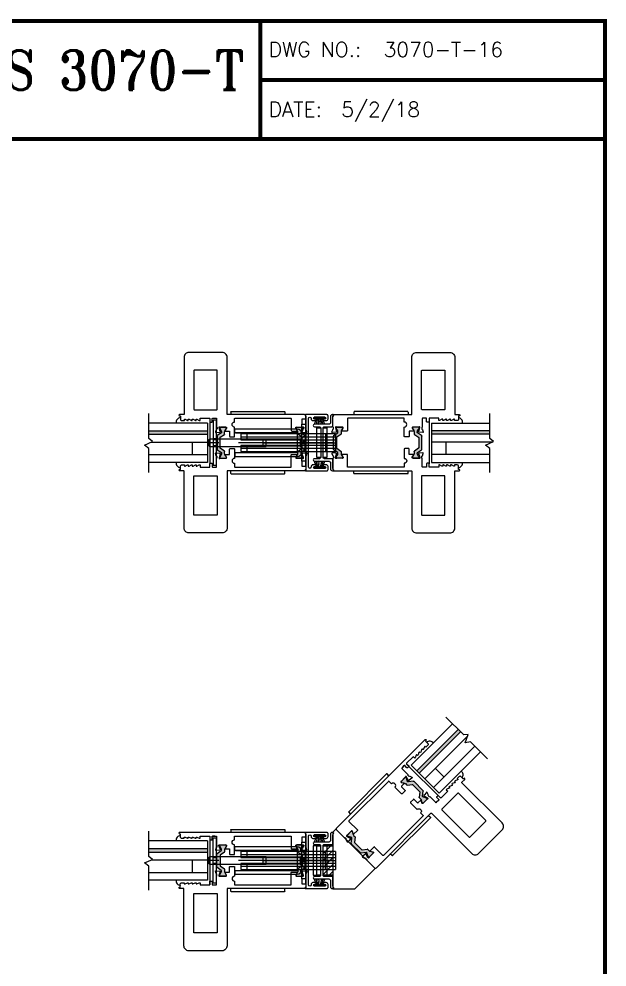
# Model space of a CAD drawing. Extents: x -10.3 to 43.3, y -15.2 to 27.6.
# Drawn here: x 4.63 to 19.56, y 2.08 to 26.14 of the extents above; entities that cross this region are included whole.
import ezdxf
from ezdxf.enums import TextEntityAlignment as Align

# ---------------------------------------------------------------- set-up
doc = ezdxf.new("R2010")
doc.units = 0
doc.header["$LTSCALE"] = 0.25
doc.header["$MEASUREMENT"] = 0
doc.layers.get('0').update_dxf_attribs({"linetype": 'CONTINUOUS'})
for name, color, linetype in [('DIM', 7, 'CONTINUOUS'), ('GLASS-VINYL', 7, 'CONTINUOUS'), ('Hardware', 7, 'CONTINUOUS'), ('I-STRUT', 7, 'CONTINUOUS'), ('SEAL', 7, 'CONTINUOUS'), ('TITLE-BLOCK', 7, 'CONTINUOUS'), ('VENT', 5, 'CONTINUOUS')]:
    doc.layers.add(name, color=color, linetype=linetype)
doc.styles.add('ROMANT', font='romant')
doc.styles.add('SIMPLEX-050', font='simplex.shx', dxfattribs={"height": 0.05})
doc.styles.add('SIMPLEX-094', font='simplex.shx', dxfattribs={"height": 0.094})
doc.styles.get("Standard").update_dxf_attribs({"font": 'simplex.shx'})

# ---------------------------------------------------------------- blocks, each defined once
blk = doc.blocks.new('*U48')
for centre, radius, start, end in [((-0.303, 1.135), 1.112, 287.4409, 295.9325), ((-0.19, 1.188), 1.16, 280.9256, 288.7507), ((-0.031, 1.124), 1.102, 273.1709, 281.1969), ((-0.031, -1.124), 1.102, 78.8031, 86.8291), ((-0.19, -1.188), 1.16, 71.2493, 79.0744), ((-0.303, -1.135), 1.112, 64.0675, 72.5591)]:
    blk.add_arc(centre, radius, start, end)
at = {"layer": 'SEAL'}
blk.add_lwpolyline([(0, -0.135), (0, 0.135), (0.03, 0.135), (0.03, -0.135)], close=True, dxfattribs=at)
at = {"layer": 'SEAL', "const_width": 0.015}
blk.add_lwpolyline([(0.03, 0, 0.219791), (0.196, 0.034)], format="xyb", dxfattribs=at)
at = {"flags": 9}
for tag, p in [('MANUFACTURER_PART_#', (0, -0.199)), ('FLEETWOOD_PART_#', (-0.001, -0.249))]:
    blk.add_attdef(tag, p, '', height=0.0312, dxfattribs=at)
blk = doc.blocks.new('24889_20mmX6mm_Std_I-Strut')
at = {"layer": 'I-STRUT'}
h = blk.add_hatch(color=256, dxfattribs=at)
h.dxf.hatch_style = 1
h.paths.add_polyline_path([(0.252, 0.109, -0.103471), (0.256, 0.112, -0.13774), (0.262, 0.114), (0.276, 0.114, -0.131652), (0.299, 0.108), (0.362, 0.072, 0.131652), (0.366, 0.071), (0.378, 0.071, 0.414214), (0.394, 0.087), (0.394, 0.22, 0.414214), (0.378, 0.236), (0.366, 0.236, 0.131652), (0.362, 0.235), (0.299, 0.199, -0.131652), (0.276, 0.193), (0.221, 0.193, 0.244698), (0.211, 0.188), (0.137, 0.082, -0.244698), (0.131, 0.079), (-0.131, 0.079, -0.244698), (-0.137, 0.082), (-0.211, 0.188, 0.244698), (-0.221, 0.193), (-0.276, 0.193, -0.131652), (-0.299, 0.199), (-0.323, 0.213), (-0.362, 0.235, 0.131652), (-0.366, 0.236), (-0.378, 0.236, 0.414214), (-0.394, 0.22), (-0.394, 0.087, 0.414214), (-0.378, 0.071), (-0.366, 0.071, 0.131652), (-0.362, 0.072), (-0.323, 0.094), (-0.299, 0.108, -0.131652), (-0.276, 0.114), (-0.262, 0.114, -0.244698), (-0.252, 0.109), (-0.179, 0.005, 0.244698), (-0.17, 0), (0.17, 0, 0.244698), (0.179, 0.005)])
for p, q in [((-0.394, 0.087), (-0.394, 0.22)), ((-0.378, 0.236), (-0.366, 0.236)), ((-0.366, 0.071), (-0.378, 0.071)), ((-0.362, 0.235), (-0.323, 0.213)), ((-0.323, 0.094), (-0.362, 0.072)), ((-0.323, 0.213), (-0.299, 0.199)), ((-0.299, 0.108), (-0.323, 0.094)), ((-0.276, 0.193), (-0.221, 0.193)), ((-0.262, 0.114), (-0.276, 0.114)), ((-0.179, 0.005), (-0.252, 0.109)), ((-0.211, 0.188), (-0.137, 0.082)), ((0.17, 0), (-0.17, 0)), ((-0.131, 0.079), (0.131, 0.079)), ((0.137, 0.082), (0.211, 0.188)), ((0.252, 0.109), (0.179, 0.005)), ((0.221, 0.193), (0.276, 0.193)), ((0.276, 0.114), (0.262, 0.114)), ((0.299, 0.199), (0.362, 0.235)), ((0.362, 0.072), (0.299, 0.108)), ((0.366, 0.236), (0.378, 0.236)), ((0.378, 0.071), (0.366, 0.071)), ((0.394, 0.22), (0.394, 0.087))]:
    blk.add_line(p, q, dxfattribs=at)
for centre, radius, start, end in [((-0.378, 0.22), 0.0157, 90, 180), ((-0.378, 0.087), 0.0157, 180, 270), ((-0.366, 0.228), 0.00827, 60, 90), ((-0.366, 0.079), 0.00827, 270, 300), ((-0.276, 0.24), 0.0472, 240, 270), ((-0.276, 0.067), 0.0472, 90, 120), ((-0.262, 0.102), 0.0118, 35, 90), ((-0.221, 0.181), 0.0118, 35, 90), ((-0.17, 0.012), 0.0118, 215, 270), ((-0.131, 0.087), 0.00787, 215, 270), ((0.131, 0.087), 0.00787, 270, 325), ((0.17, 0.012), 0.0118, 270, 325), ((0.221, 0.181), 0.0118, 90, 145), ((0.262, 0.102), 0.0118, 121.3703, 145), ((0.262, 0.102), 0.0118, 90, 121.3703), ((0.276, 0.24), 0.0472, 270, 300), ((0.276, 0.067), 0.0472, 60, 90), ((0.366, 0.228), 0.00827, 90, 120), ((0.366, 0.079), 0.00827, 240, 270), ((0.378, 0.22), 0.0157, 360, 90), ((0.378, 0.087), 0.0157, 270, 360)]:
    blk.add_arc(centre, radius, start, end, dxfattribs=at)
blk = doc.blocks.new('HP2-T-Archetype-Narrow-Lock-Stile')
at = {"color": 7, "linetype": 'Continuous', "lineweight": 15}
for p, q in [((0.806, 0.778), (0.806, 0.723)), ((0.931, 0.788), (0.816, 0.788)), ((2.056, 0.788), (0.931, 0.788)), ((2.171, 0.788), (2.056, 0.788)), ((2.181, 0.778), (2.181, 0.723)), ((0.273, 0.594), (0.378, 0.594)), ((0.273, 0.469), (0.273, 0.594)), ((0.378, 0.594), (0.378, 0.469)), ((0.378, 0.469), (0.273, 0.469)), ((0.273, -0.469), (0.273, 0.469)), ((0.378, -0.469), (0.378, 0.469)), ((2.073, 0.355), (0.497, 0.355)), ((0.497, 0.25), (2.073, 0.25)), ((2.059, 0.25), (1.659, 0.25)), ((2.073, 0.25), (2.073, 0.355)), ((-0.479, 0.225), (-0.479, -0.225)), ((-0.479, 0.225), (1.921, 0.225)), ((1.921, 0.15), (-0.479, 0.15)), ((1.921, 0.075), (-0.479, 0.075)), ((-0.229, -0.225), (-0.229, 0.225)), ((0.412, 0.089), (1.282, 0.089)), ((0.483, -0.237), (0.483, 0.236)), ((1.369, 0.075), (1.369, -0.075)), ((1.771, 0.225), (1.771, 0.075)), ((1.921, 0.225), (1.921, 0.075)), ((1.369, 0), (-0.479, 0)), ((-0.479, -0.075), (1.921, -0.075)), ((-0.479, -0.15), (1.921, -0.15)), ((1.921, -0.225), (-0.479, -0.225)), ((0.019, 0), (1.985, 0)), ((0.412, -0.089), (1.282, -0.089)), ((1.771, -0.075), (1.771, -0.225)), ((1.921, -0.075), (1.921, -0.225)), ((0.273, -0.469), (0.378, -0.469)), ((0.273, -0.594), (0.273, -0.469)), ((0.378, -0.469), (0.378, -0.594)), ((2.073, -0.25), (0.497, -0.25)), ((0.497, -0.355), (2.073, -0.355)), ((2.059, -0.25), (1.659, -0.25)), ((2.073, -0.25), (2.073, -0.355)), ((0.378, -0.594), (0.273, -0.594)), ((0.806, -0.778), (0.806, -0.723)), ((0.931, -0.788), (0.816, -0.788)), ((2.056, -0.788), (0.931, -0.788)), ((2.171, -0.788), (2.056, -0.788)), ((2.181, -0.778), (2.181, -0.723))]:
    blk.add_line(p, q, dxfattribs=at)
at = {"color": 7, "ltscale": 0.5}
for p, q in [((0.366, 0.125), (0.273, 0.205)), ((2.54, 0.095), (2.63, 0.095)), ((2.555, 0.08), (2.54, 0.095)), ((2.615, 0.08), (2.555, 0.08)), ((2.615, 0.08), (2.63, 0.095)), ((0.273, -0.206), (0.366, -0.125)), ((2.54, -0.095), (2.555, -0.08)), ((2.54, -0.095), (2.63, -0.095)), ((2.555, -0.08), (2.615, -0.08)), ((2.63, -0.095), (2.615, -0.08))]:
    blk.add_line(p, q, dxfattribs=at)
at = {"color": 7}
for p, q in [((0.412, 0.089), (0.291, 0.192)), ((0.291, 0.192), (0.291, 0.03)), ((0.291, 0.03), (0.344, 0.03)), ((0.344, -0.03), (0.344, 0.03)), ((0.412, -0.089), (0.412, 0.089)), ((-0.414, 0), (0.273, 0)), ((0.291, -0.193), (0.291, -0.03)), ((0.291, -0.03), (0.344, -0.03)), ((0.412, -0.089), (0.291, -0.193))]:
    blk.add_line(p, q, dxfattribs=at)
at = {"color": 7, "ltscale": 0.3}
blk.add_line((2.48, 0), (2.69, 0), dxfattribs=at)
for points in [[(3.241, 2.291, -0.414214), (3.366, 2.166), (3.366, 0.723, 0.414214), (3.376, 0.713), (3.478, 0.713, -1), (3.478, 0.681), (3.468, 0.681, 0.414214), (3.458, 0.671), (3.458, 0.596, -0.414214), (3.427, 0.565), (3.358, 0.565), (3.358, 0.595), (3.338, 0.595), (3.278, 0.565), (3.258, 0.565), (3.258, 0.595), (3.238, 0.595), (3.178, 0.565), (3.158, 0.565), (3.158, 0.595), (3.138, 0.595), (3.078, 0.565), (3.058, 0.565), (3.058, 0.595), (3.038, 0.595), (2.978, 0.565), (2.958, 0.565), (2.958, 0.62), (2.722, 0.62, 0.414214), (2.712, 0.61), (2.712, 0.533, -0.414214), (2.702, 0.523), (2.66, 0.523, -0.414214), (2.65, 0.533), (2.65, 0.61, 0.414214), (2.64, 0.62), (2.55, 0.62, 0.414214), (2.54, 0.61), (2.54, 0.394, 0.414214), (2.529, 0.382), (2.529, 0.348, 0.359508), (2.538, 0.336, -0.263725), (2.547, 0.329), (2.567, 0.274), (2.567, 0.274, -0.548619), (2.555, 0.258), (2.463, 0.266, -0.176327), (2.456, 0.27), (2.442, 0.284, -0.57735), (2.445, 0.297), (2.45, 0.298, 0.267949), (2.458, 0.306), (2.477, 0.378, 0.065543), (2.478, 0.381), (2.478, 0.39, 0.6885), (2.457, 0.398, -0.213422), (2.449, 0.394), (2.296, 0.394, 0.414214), (2.285, 0.382), (2.285, 0.374, 0.137872), (2.286, 0.368), (2.322, 0.309, -0.585524), (2.316, 0.297), (2.213, 0.297, 0.414214), (2.208, 0.292), (2.208, 0.16, -0.414214), (2.198, 0.15), (2.093, 0.15, -0.414214), (2.083, 0.16), (2.083, 0.398, 1), (2.083, 0.523), (2.083, 0.61, 0.414214), (2.073, 0.62), (0.653, 0.62, 0.406968), (0.643, 0.61), (0.643, 0.307, -0.414214), (0.633, 0.297), (0.498, 0.297, -0.585524), (0.491, 0.309), (0.527, 0.368, 0.137872), (0.529, 0.374), (0.529, 0.382, 0.414214), (0.517, 0.394), (0.365, 0.394, -0.213422), (0.356, 0.398, 0.6885), (0.336, 0.39), (0.336, 0.381, 0.065543), (0.336, 0.378), (0.356, 0.306, 0.267949), (0.364, 0.298), (0.368, 0.297, -0.57735), (0.372, 0.284), (0.358, 0.27, -0.176327), (0.351, 0.266), (0.259, 0.258, -0.548619), (0.247, 0.274), (0.247, 0.274), (0.267, 0.329, -0.263725), (0.276, 0.336, 0.359508), (0.285, 0.348), (0.285, 0.382, 0.414214), (0.273, 0.394), (0.273, 0.682, -0.414214), (0.305, 0.713), (2.263, 0.713, 0.414214), (2.273, 0.723), (2.273, 2.166, -0.414214), (2.398, 2.291)], [(2.523, 0.848), (2.523, 1.828, -0.414214), (2.533, 1.838), (3.106, 1.838, -0.414214), (3.116, 1.828), (3.116, 0.848, -0.414214), (3.106, 0.838), (2.533, 0.838, -0.414214)], [(3.241, -2.291, 0.414214), (3.366, -2.166), (3.366, -0.723, -0.414214), (3.376, -0.713), (3.478, -0.713, 1), (3.478, -0.681), (3.468, -0.681, -0.414214), (3.458, -0.671), (3.458, -0.596, 0.414214), (3.427, -0.565), (3.358, -0.565), (3.358, -0.595), (3.338, -0.595), (3.278, -0.565), (3.258, -0.565), (3.258, -0.595), (3.238, -0.595), (3.178, -0.565), (3.158, -0.565), (3.158, -0.595), (3.138, -0.595), (3.078, -0.565), (3.058, -0.565), (3.058, -0.595), (3.038, -0.595), (2.978, -0.565), (2.958, -0.565), (2.958, -0.62), (2.722, -0.62, -0.414214), (2.712, -0.61), (2.712, -0.533, 0.414214), (2.702, -0.523), (2.66, -0.523, 0.414214), (2.65, -0.533), (2.65, -0.61, -0.414214), (2.64, -0.62), (2.55, -0.62, -0.414214), (2.54, -0.61), (2.54, -0.394, -0.414214), (2.529, -0.382), (2.529, -0.348, -0.359508), (2.538, -0.336, 0.263725), (2.547, -0.329), (2.567, -0.274), (2.567, -0.274, 0.548619), (2.555, -0.258), (2.463, -0.266, 0.176327), (2.456, -0.27), (2.442, -0.284, 0.57735), (2.445, -0.297), (2.45, -0.298, -0.267949), (2.458, -0.306), (2.477, -0.378, -0.065543), (2.478, -0.381), (2.478, -0.39, -0.6885), (2.457, -0.398, 0.213422), (2.449, -0.394), (2.296, -0.394, -0.414214), (2.285, -0.382), (2.285, -0.374, -0.137872), (2.286, -0.368), (2.322, -0.309, 0.585524), (2.316, -0.297), (2.213, -0.297, -0.414214), (2.208, -0.292), (2.208, -0.161, 0.414214), (2.198, -0.151), (2.093, -0.151, 0.414214), (2.083, -0.161), (2.083, -0.398, -1), (2.083, -0.523), (2.083, -0.61, -0.414214), (2.073, -0.62), (0.653, -0.62, -0.406968), (0.643, -0.61), (0.643, -0.307, 0.414214), (0.633, -0.297), (0.498, -0.297, 0.585524), (0.491, -0.309), (0.527, -0.368, -0.137872), (0.529, -0.374), (0.529, -0.382, -0.414214), (0.517, -0.394), (0.365, -0.394, 0.213422), (0.356, -0.398, -0.6885), (0.336, -0.39), (0.336, -0.381, -0.065543), (0.336, -0.378), (0.356, -0.306, -0.267949), (0.364, -0.298), (0.368, -0.297, 0.57735), (0.372, -0.284), (0.358, -0.27, 0.176327), (0.351, -0.266), (0.259, -0.258, 0.548619), (0.247, -0.274), (0.247, -0.274), (0.267, -0.329, 0.263725), (0.276, -0.336, -0.359508), (0.285, -0.348), (0.285, -0.382, -0.414214), (0.273, -0.394), (0.273, -0.682, 0.414214), (0.305, -0.713), (2.263, -0.713, -0.414214), (2.273, -0.723), (2.273, -2.166, 0.414214), (2.398, -2.291)], [(2.523, -0.848), (2.523, -1.828, 0.414214), (2.533, -1.838), (3.106, -1.838, 0.414214), (3.116, -1.828), (3.116, -0.848, 0.414214), (3.106, -0.838), (2.533, -0.838, 0.414214)]]:
    blk.add_lwpolyline(points, format="xyb", close=True)
at = {"color": 7}
blk.add_lwpolyline([(2.54, 0.568), (2.63, 0.568), (2.63, -0.568), (2.54, -0.568)], close=True, dxfattribs=at)
at = {"color": 7, "linetype": 'Continuous', "lineweight": 15}
blk.add_lwpolyline([(2.717, -0.093), (1.282, -0.093), (1.282, 0.093), (2.717, 0.093), (2.735, 0.075), (2.735, -0.075)], close=True, dxfattribs=at)
for centre, radius, start, end in [((0.816, 0.778), 0.01, 90, 180), ((0.816, 0.723), 0.01, 180, 270), ((2.171, 0.778), 0.01, 0, 90), ((2.171, 0.723), 0.01, 270, 0), ((0.497, 0.236), 0.118, 90, 180), ((0.497, 0.236), 0.0135, 90, 180), ((0.497, -0.237), 0.119, 180, 270), ((0.497, -0.237), 0.0135, 180, 270), ((0.816, -0.723), 0.01, 90, 180), ((2.171, -0.723), 0.01, 0, 90), ((0.816, -0.778), 0.01, 180, 270), ((2.171, -0.778), 0.01, 270, 0)]:
    blk.add_arc(centre, radius, start, end, dxfattribs=at)
at = {"layer": 'I-STRUT', "xscale": -1, "rotation": 270}
blk.add_blockref('24889_20mmX6mm_Std_I-Strut', (0.285, 0), dxfattribs=at)
at = {"layer": 'I-STRUT', "rotation": 90.00000000000001}
blk.add_blockref('24889_20mmX6mm_Std_I-Strut', (2.528, 0), dxfattribs=at)
blk = doc.blocks.new('3779-1_HP-T_Archetype_Narrow_Lock_Stile_Component-1')
for points in [[(2.968, -1.753, 0.414214), (3.093, -1.628), (3.093, -0.185, -0.414214), (3.103, -0.175), (3.205, -0.175, 1), (3.205, -0.143), (3.195, -0.143, -0.414214), (3.185, -0.133), (3.185, -0.058, 0.414214), (3.154, -0.027), (3.085, -0.027), (3.085, -0.057), (3.065, -0.057), (3.005, -0.027), (2.985, -0.027), (2.985, -0.057), (2.965, -0.057), (2.905, -0.027), (2.885, -0.027), (2.885, -0.057), (2.865, -0.057), (2.805, -0.027), (2.785, -0.027), (2.785, -0.057), (2.765, -0.057), (2.705, -0.027), (2.685, -0.027), (2.685, -0.082), (2.449, -0.082, -0.414214), (2.439, -0.072), (2.439, 0.005, 0.414214), (2.429, 0.015), (2.387, 0.015, 0.414214), (2.377, 0.005), (2.377, -0.072, -0.414214), (2.367, -0.082), (2.277, -0.082, -0.414214), (2.267, -0.072), (2.267, 0.144, -0.414214), (2.255, 0.155), (2.255, 0.19, -0.359508), (2.265, 0.202, 0.263725), (2.274, 0.209), (2.293, 0.264), (2.293, 0.264, 0.548619), (2.281, 0.279), (2.19, 0.271, 0.176327), (2.183, 0.268), (2.169, 0.254, 0.57735), (2.172, 0.241), (2.176, 0.24, -0.267949), (2.185, 0.232), (2.204, 0.159, -0.065543), (2.204, 0.156), (2.204, 0.148, -0.6885), (2.184, 0.14, 0.213422), (2.175, 0.144), (2.023, 0.144, -0.414214), (2.011, 0.155), (2.011, 0.164, -0.137872), (2.013, 0.17), (2.049, 0.229, 0.585524), (2.042, 0.241), (1.94, 0.241, -0.414214), (1.935, 0.246), (1.935, 0.377, 0.414214), (1.925, 0.387), (1.82, 0.387, 0.414214), (1.81, 0.377), (1.81, 0.14, -1), (1.81, 0.015), (1.81, -0.072, -0.414214), (1.8, -0.082), (0.38, -0.082, -0.406968), (0.37, -0.072), (0.37, 0.231, 0.414214), (0.36, 0.241), (0.225, 0.241, 0.585524), (0.218, 0.229), (0.254, 0.17, -0.137872), (0.256, 0.164), (0.256, 0.155, -0.414214), (0.244, 0.144), (0.092, 0.144, 0.213422), (0.083, 0.14, -0.6885), (0.063, 0.148), (0.063, 0.156, -0.065543), (0.063, 0.159), (0.082, 0.232, -0.267949), (0.091, 0.24), (0.095, 0.241, 0.57735), (0.098, 0.254), (0.084, 0.268, 0.176327), (0.077, 0.271), (-0.014, 0.279, 0.548619), (-0.026, 0.264), (-0.026, 0.264), (-0.007, 0.209, 0.263725), (0.002, 0.202, -0.359508), (0.012, 0.19), (0.012, 0.155, -0.414214), (0, 0.144), (0, -0.144, 0.414214), (0.031, -0.175), (1.99, -0.175, -0.414214), (2, -0.185), (2, -1.628, 0.414214), (2.125, -1.753)], [(2.25, -0.31), (2.25, -1.29, 0.414214), (2.26, -1.3), (2.833, -1.3, 0.414214), (2.843, -1.29), (2.843, -0.31, 0.414214), (2.833, -0.3), (2.26, -0.3, 0.414214)]]:
    blk.add_lwpolyline(points, format="xyb", close=True)
blk = doc.blocks.new('3779-HP2-T-Archetype_Narrow_Lock_Stile')
at = {"xscale": -1, "rotation": 180}
blk.add_blockref('3779-1_HP-T_Archetype_Narrow_Lock_Stile_Component-1', (0.058, 0.538), dxfattribs=at)
blk.add_blockref('3779-1_HP-T_Archetype_Narrow_Lock_Stile_Component-1', (0.058, -0.538))
at = {"layer": 'I-STRUT', "rotation": 270}
blk.add_blockref('24889_20mmX6mm_Std_I-Strut', (0.07, 0), dxfattribs=at)
at = {"layer": 'I-STRUT', "xscale": -1, "rotation": 90}
blk.add_blockref('24889_20mmX6mm_Std_I-Strut', (2.313, 0), dxfattribs=at)
blk = doc.blocks.new('Yoke Strike Plate')
for points in [[(-0.094, -0.375), (-0.094, 0.375), (0, 0.375), (0, -0.375)], [(0.062, -0.375), (0.062, 0.375), (0.156, 0.375), (0.156, -0.375)]]:
    blk.add_lwpolyline(points, close=True)
blk = doc.blocks.new('HP2-T-Archetype-Narrow-Meeting-Stiles')
at = {"color": 7, "linetype": 'Continuous', "lineweight": 15}
for p, q in [((0.876, 0.778), (0.876, 0.723)), ((1.001, 0.788), (0.886, 0.788)), ((2.126, 0.788), (1.001, 0.788)), ((2.241, 0.788), (2.126, 0.788)), ((2.251, 0.778), (2.251, 0.723)), ((0.876, -0.778), (0.876, -0.723)), ((1.001, -0.788), (0.886, -0.788)), ((2.126, -0.788), (1.001, -0.788)), ((2.241, -0.788), (2.126, -0.788)), ((2.251, -0.778), (2.251, -0.723))]:
    blk.add_line(p, q, dxfattribs=at)
blk.add_lwpolyline([(-0.125, 0.651), (0.135, 0.651, -1), (0.135, 0.601), (0.115, 0.601, 1.000009), (0.115, 0.561), (0.174, 0.561, 0.414214), (0.22, 0.607), (0.22, 0.682, 0.414214), (0.189, 0.713), (-0.349, 0.713, 0.650938), (-0.36, 0.688, -0.186452), (-0.344, 0.646), (-0.344, 0), (-0.344, -0.647, -0.186452), (-0.36, -0.688, 0.650938), (-0.349, -0.713), (0.189, -0.713, 0.414214), (0.22, -0.682), (0.22, -0.607, 0.414214), (0.174, -0.561), (0.115, -0.561, 1.000009), (0.115, -0.601), (0.135, -0.601, -1), (0.135, -0.651), (-0.125, -0.651, -1), (-0.125, -0.601), (-0.105, -0.601, 1.000009), (-0.105, -0.561), (-0.164, -0.561, 0.414214), (-0.21, -0.607), (-0.21, -0.618, -1), (-0.276, -0.618), (-0.276, 0.618, -1), (-0.21, 0.618), (-0.21, 0.607, 0.414214), (-0.164, 0.561), (-0.105, 0.561, 1.000009), (-0.105, 0.601), (-0.125, 0.601, -1), (-0.125, 0.651)], format="xyb")
blk.add_lwpolyline([(-0.125, -0.468), (0.236, -0.468, -0.414214), (0.282, -0.514), (0.282, -0.667, 0.414214), (0.328, -0.713), (0.349, -0.713, 0.650938), (0.36, -0.688, -0.186452), (0.344, -0.647), (0.344, -0.437, 0.414214), (0.313, -0.406), (0.125, -0.406, -0.414214), (0.094, -0.375), (0.094, 0.375, -0.414214), (0.125, 0.406), (0.313, 0.406, 0.414214), (0.344, 0.437), (0.344, 0.646, -0.186452), (0.36, 0.688, 0.650938), (0.349, 0.713), (0.328, 0.713, 0.414214), (0.282, 0.667), (0.282, 0.514, -0.414214), (0.236, 0.468), (-0.125, 0.468, 1.000007), (-0.125, 0.406), (0.001, 0.406, -0.414214), (0.032, 0.375), (0.032, -0.375, -0.414214), (0.001, -0.406), (-0.125, -0.406, 1.000007)], format="xyb", close=True)
for centre, start, end in [((0.886, 0.778), 90, 180), ((0.886, 0.723), 180, 270), ((2.241, 0.778), 0, 90), ((2.241, 0.723), 270, 0), ((0.886, -0.723), 90, 180), ((2.241, -0.723), 0, 90), ((0.886, -0.778), 180, 270), ((2.241, -0.778), 270, 0)]:
    blk.add_arc(centre, 0.01, start, end, dxfattribs=at)
at = {"xscale": -1}
blk.add_blockref('HP2-T-Archetype-Narrow-Lock-Stile', (-0.07, 0), dxfattribs=at)
blk.add_blockref('3779-HP2-T-Archetype_Narrow_Lock_Stile', (0.286, 0))
at = {"layer": 'Hardware'}
blk.add_blockref('Yoke Strike Plate', (0.032, 0), dxfattribs=at)
at = {"layer": 'SEAL', "xscale": -1, "rotation": 90}
blk.add_blockref('*U48', (0.005, 0.651), dxfattribs=at)
at = {"layer": 'SEAL', "rotation": 90}
blk.add_blockref('*U48', (0.005, -0.651), dxfattribs=at)
blk = doc.blocks.new('A-SIZE_P_QS')
at = {"const_width": 0.025}
blk.add_lwpolyline([(7.751, 0.5), (7.751, 10.312), (0.313, 10.312), (0.313, 0), (5.501, 0), (5.501, 0.5)], close=True, dxfattribs=at)
for points in [[(5.563, 10.312), (5.563, 9.562)], [(5.563, 9.937), (7.751, 9.937)], [(0.313, 9.562), (7.751, 9.562)]]:
    blk.add_lwpolyline(points, dxfattribs=at)
at = {"style": 'SIMPLEX-094'}
for s, p in [('DWG NO.:', (5.6168, 10.0838)), ('DATE:', (5.616, 9.7038))]:
    blk.add_text(s, height=0.094, dxfattribs=at).set_placement(p)
for tag, p, style in [('DWG_NO', (6.3463, 10.0838), 'SIMPLEX-094'), ('DATE', (6.0774, 9.7038), 'SIMPLEX-094'), ('SCALE', (0.9876, 8.9392), 'ROMANT')]:
    blk.add_attdef(tag, p, '', height=0.094, dxfattribs=dict(style=style))
for tag, height, style, width, p, p2 in [('DWG_NO_F', 0.094, 'SIMPLEX-094', 1.745692, (6.3468, 10.0837), (7.683, 10.0837)), ('PRODUCT', 0.25, 'ROMANT', 1.349007, (3.038, 9.812), (5.463, 9.812)), ('PRODUCT', 0.16, 'SIMPLEX-050', 20.447274, (5.57, 0.1665), (7.751, 0.1665))]:
    blk.add_attdef(tag, text='', height=height, dxfattribs=dict(style=style, width=width)).set_placement(p, p2, align=Align.FIT)
blk = doc.blocks.new('3773-1_Lock_Stile_Component-1')
blk.add_lwpolyline([(2.309, 0.082), (2.367, 0.082), (2.277, 0.082, 0.414214), (2.267, 0.072), (2.267, -0.144, 0.414214), (2.255, -0.155), (2.255, -0.19, 0.359508), (2.265, -0.202, -0.263725), (2.274, -0.209), (2.293, -0.264), (2.293, -0.264, -0.548619), (2.281, -0.279), (2.19, -0.271, -0.176327), (2.183, -0.268), (2.169, -0.254, -0.57735), (2.172, -0.241), (2.176, -0.24, 0.267949), (2.185, -0.232), (2.204, -0.159, 0.065543), (2.204, -0.156), (2.204, -0.148, 0.6885), (2.184, -0.14, -0.213422), (2.175, -0.144), (2.023, -0.144, 0.414214), (2.011, -0.155), (2.011, -0.164, 0.137872), (2.013, -0.17), (2.049, -0.229, -0.585524), (2.042, -0.241), (1.945, -0.241, 0.414214), (1.935, -0.251), (1.935, -0.377, -0.414214), (1.925, -0.387), (1.82, -0.387, -0.414214), (1.81, -0.377), (1.81, -0.14, 1), (1.81, -0.015), (1.81, 0.072, 0.414214), (1.8, 0.082), (0.38, 0.082, 0.406968), (0.37, 0.072), (0.37, -0.231, -0.414214), (0.36, -0.241), (0.225, -0.241, -0.585524), (0.218, -0.229), (0.254, -0.17, 0.137872), (0.256, -0.164), (0.256, -0.155, 0.414214), (0.244, -0.144), (0.092, -0.144, -0.213422), (0.083, -0.14, 0.6885), (0.063, -0.148), (0.063, -0.156, 0.065543), (0.063, -0.159), (0.082, -0.232, 0.267949), (0.091, -0.24), (0.095, -0.241, -0.57735), (0.098, -0.254), (0.084, -0.268, -0.176327), (0.077, -0.271), (-0.014, -0.279, -0.548619), (-0.026, -0.264), (-0.026, -0.264), (-0.007, -0.209, -0.263725), (0.002, -0.202, 0.359508), (0.012, -0.19), (0.012, -0.155, 0.414214), (0, -0.144), (0, 0.144, -0.414214), (0.031, 0.175), (3.205, 0.175, -1), (3.205, 0.143), (3.185, 0.143), (3.185, 0.058, -0.414214), (3.154, 0.027), (3.085, 0.027), (3.085, 0.057), (3.065, 0.057), (3.005, 0.027), (2.985, 0.027), (2.985, 0.057), (2.965, 0.057), (2.905, 0.027), (2.885, 0.027), (2.885, 0.057), (2.865, 0.057), (2.805, 0.027), (2.785, 0.027), (2.785, 0.057), (2.765, 0.057), (2.705, 0.027), (2.685, 0.027), (2.685, 0.082), (2.449, 0.082, 0.414214), (2.439, 0.072), (2.439, -0.005, -0.414214), (2.429, -0.015), (2.387, -0.015, -0.414214), (2.377, -0.005), (2.377, 0.072, 0.414214), (2.367, 0.082)], format="xyb")
blk = doc.blocks.new('3780-HP1-T-Archetype_Narrow_Lock_Stile')
for name, p in [('3773-1_Lock_Stile_Component-1', (0.058, 0.538)), ('3779-1_HP-T_Archetype_Narrow_Lock_Stile_Component-1', (0.058, -0.538))]:
    blk.add_blockref(name, p)
at = {"layer": 'I-STRUT', "rotation": 270}
blk.add_blockref('24889_20mmX6mm_Std_I-Strut', (0.07, 0), dxfattribs=at)
at = {"layer": 'I-STRUT', "xscale": -1, "rotation": 90}
blk.add_blockref('24889_20mmX6mm_Std_I-Strut', (2.313, 0), dxfattribs=at)
blk = doc.blocks.new('HP1-T-Archetype-Narrow-Lock-Stile')
at = {"color": 7, "linetype": 'Continuous', "lineweight": 15}
for p, q in [((0.806, 0.778), (0.806, 0.723)), ((0.931, 0.788), (0.816, 0.788)), ((2.056, 0.788), (0.931, 0.788)), ((2.171, 0.788), (2.056, 0.788)), ((2.181, 0.778), (2.181, 0.723)), ((0.273, 0.594), (0.378, 0.594)), ((0.273, 0.469), (0.273, 0.594)), ((0.378, 0.594), (0.378, 0.469)), ((0.378, 0.469), (0.273, 0.469)), ((0.273, -0.469), (0.273, 0.469)), ((0.378, -0.469), (0.378, 0.469)), ((2.073, 0.355), (0.497, 0.355)), ((0.497, 0.25), (2.073, 0.25)), ((2.059, 0.25), (1.659, 0.25)), ((2.073, 0.25), (2.073, 0.355)), ((-0.479, 0.225), (-0.479, -0.225)), ((-0.479, 0.225), (1.921, 0.225)), ((1.921, 0.15), (-0.479, 0.15)), ((1.921, 0.075), (-0.479, 0.075)), ((-0.229, -0.225), (-0.229, 0.225)), ((0.483, -0.237), (0.483, 0.236)), ((1.771, 0.225), (1.771, 0.075)), ((1.921, 0.225), (1.921, 0.075)), ((1.369, 0), (-0.479, 0)), ((-0.479, -0.075), (1.921, -0.075)), ((-0.479, -0.15), (1.921, -0.15)), ((1.921, -0.225), (-0.479, -0.225)), ((1.771, -0.075), (1.771, -0.225)), ((1.921, -0.075), (1.921, -0.225)), ((0.273, -0.469), (0.378, -0.469)), ((0.273, -0.594), (0.273, -0.469)), ((0.378, -0.469), (0.378, -0.594)), ((2.073, -0.25), (0.497, -0.25)), ((0.497, -0.355), (2.073, -0.355)), ((2.059, -0.25), (1.659, -0.25)), ((2.073, -0.25), (2.073, -0.355)), ((0.378, -0.594), (0.273, -0.594)), ((0.806, -0.778), (0.806, -0.723)), ((0.931, -0.788), (0.816, -0.788)), ((2.056, -0.788), (0.931, -0.788)), ((2.171, -0.788), (2.056, -0.788)), ((2.181, -0.778), (2.181, -0.723))]:
    blk.add_line(p, q, dxfattribs=at)
at = {"color": 7, "ltscale": 0.5}
for p, q in [((0.366, 0.125), (0.273, 0.205)), ((2.54, 0.095), (2.63, 0.095)), ((2.555, 0.08), (2.54, 0.095)), ((2.615, 0.08), (2.555, 0.08)), ((2.615, 0.08), (2.63, 0.095)), ((0.273, -0.206), (0.366, -0.125)), ((2.54, -0.095), (2.555, -0.08)), ((2.54, -0.095), (2.63, -0.095)), ((2.555, -0.08), (2.615, -0.08)), ((2.63, -0.095), (2.615, -0.08))]:
    blk.add_line(p, q, dxfattribs=at)
at = {"color": 7}
for p, q in [((0.412, 0.089), (0.291, 0.192)), ((0.291, 0.192), (0.291, 0.03)), ((0.291, 0.03), (0.344, 0.03)), ((0.344, -0.03), (0.344, 0.03)), ((0.412, 0.089), (1.282, 0.089)), ((0.412, -0.089), (0.412, 0.089)), ((1.369, 0.075), (1.369, -0.075)), ((-0.414, 0), (0.273, 0)), ((0.019, 0), (1.985, 0)), ((0.291, -0.193), (0.291, -0.03)), ((0.291, -0.03), (0.344, -0.03)), ((0.412, -0.089), (0.291, -0.193)), ((0.412, -0.089), (1.282, -0.089))]:
    blk.add_line(p, q, dxfattribs=at)
at = {"color": 7, "ltscale": 0.3}
blk.add_line((2.48, 0), (2.69, 0), dxfattribs=at)
blk.add_lwpolyline([(2.54, 0.568), (2.63, 0.568), (2.63, -0.568), (2.54, -0.568)], close=True)
at = {"color": 7}
blk.add_lwpolyline([(2.717, -0.093), (1.282, -0.093), (1.282, 0.093), (2.717, 0.093), (2.735, 0.075), (2.735, -0.075)], close=True, dxfattribs=at)
at = {"color": 7, "linetype": 'Continuous', "lineweight": 15}
for centre, radius, start, end in [((0.816, 0.778), 0.01, 90, 180), ((0.816, 0.723), 0.01, 180, 270), ((2.171, 0.778), 0.01, 0, 90), ((2.171, 0.723), 0.01, 270, 0), ((0.497, 0.236), 0.118, 90, 180), ((0.497, 0.236), 0.0135, 90, 180), ((0.497, -0.237), 0.119, 180, 270), ((0.497, -0.237), 0.0135, 180, 270), ((0.816, -0.723), 0.01, 90, 180), ((2.171, -0.723), 0.01, 0, 90), ((0.816, -0.778), 0.01, 180, 270), ((2.171, -0.778), 0.01, 270, 0)]:
    blk.add_arc(centre, radius, start, end, dxfattribs=at)
blk.add_blockref('3780-HP1-T-Archetype_Narrow_Lock_Stile', (0.216, 0))

msp = doc.modelspace()

# ---------------------------------------------------------------- hatches: boundary and pattern name
for points in [[(7.932, 15.691), (9.417, 15.691), (9.417, 15.601), (7.932, 15.601)], [(16.585, 15.691), (15.1, 15.691), (15.1, 15.601), (16.585, 15.601)], [(15.78, 8.111), (14.729, 7.061), (14.793, 6.997), (15.843, 8.047)], [(7.932, 5.086), (9.417, 5.086), (9.417, 4.996), (7.932, 4.996)]]:
    msp.add_hatch(color=256).paths.add_polyline_path(points)
h = msp.add_hatch()
h.set_pattern_fill('ANSI31', color=256)
h.set_pattern_definition([(45, (-656.74503, -1248.73527), (-0.088388348, 0.088388348), [])])
h.paths.add_polyline_path([(12.602, 4.408), (12.352, 4.408), (12.352, 5.158), (12.602, 5.158)])

# ---------------------------------------------------------------- linework, layer by layer
at = {"color": 7, "linetype": 'Continuous', "lineweight": 15}
for points in [[(14.015, 6.926, 0.414214), (14.015, 6.94), (13.976, 6.979, 0.414214), (13.962, 6.979), (13.004, 6.021, 0.414214), (13.004, 6.007), (13.043, 5.968, 0.414214), (13.057, 5.968)], [(15.024, 5.918, -0.414214), (15.038, 5.918), (15.077, 5.879, -0.414214), (15.077, 5.865), (14.118, 4.907, -0.414214), (14.104, 4.907), (14.065, 4.946, -0.414214), (14.065, 4.96)]]:
    msp.add_lwpolyline(points, format="xyb", dxfattribs=at)
at = {"color": 5}
msp.add_lwpolyline([(12.133, 4.315), (12.494, 4.315, -0.414214), (12.54, 4.269), (12.54, 4.116, 0.414214), (12.586, 4.07), (12.607, 4.07, 0.650938), (12.618, 4.096, -0.186452), (12.602, 4.137), (12.602, 4.346, 0.414214), (12.571, 4.377), (12.383, 4.377, -0.414214), (12.352, 4.408), (12.352, 5.158, -0.414214), (12.383, 5.189), (12.571, 5.189, 0.414214), (12.602, 5.22), (12.602, 5.43, -0.186452), (12.618, 5.471, 0.650938), (12.607, 5.496), (12.586, 5.496, 0.414214), (12.54, 5.45), (12.54, 5.297, -0.414214), (12.494, 5.251), (12.133, 5.251, 1.000007), (12.133, 5.189), (12.259, 5.189, -0.414214), (12.29, 5.158), (12.29, 4.408, -0.414214), (12.259, 4.377), (12.133, 4.377, 1.000007)], format="xyb", close=True, dxfattribs=at)
for points in [[(12.101, 4.408), (12.196, 4.408), (12.196, 5.158), (12.101, 5.158)], [(12.602, 4.408), (12.352, 4.408), (12.352, 5.158), (12.602, 5.158)]]:
    msp.add_lwpolyline(points, close=True)
for centre, start, end in [((8.739, 15.907), 94.6227, 189.241), ((15.778, 15.907), 350.759, 85.3773), ((8.739, 14.869), 170.759, 265.3773), ((15.778, 14.869), 274.6227, 9.241), ((15.056, 7.693), 35.759, 130.3773), ((15.79, 6.959), 319.6227, 54.241), ((8.739, 5.302), 94.6227, 189.241), ((8.739, 4.265), 170.759, 265.3773)]:
    msp.add_arc(centre, 0.116, start, end)
at = {"layer": 'DIM'}
msp.add_lwpolyline([(12.602, 4.065), (13.159, 4.065), (13.676, 4.582), (12.679, 5.579), (12.602, 5.502)], close=True, dxfattribs=at)
at = {"layer": 'GLASS-VINYL', "color": 7}
for p, q in [((9.417, 15.888), (7.932, 15.888)), ((9.417, 15.888), (9.417, 14.888)), ((9.476, 15.921), (9.476, 14.855)), ((15.041, 15.921), (15.041, 14.855)), ((15.1, 15.888), (15.1, 14.888)), ((15.1, 15.888), (16.585, 15.888)), ((7.932, 15.691), (9.417, 15.691)), ((16.585, 15.691), (15.1, 15.691)), ((7.932, 15.601), (9.417, 15.601)), ((7.993, 15.404), (9.417, 15.404)), ((9.042, 15.085), (9.042, 15.404)), ((16.585, 15.601), (15.1, 15.601)), ((16.646, 15.404), (15.1, 15.404)), ((15.475, 15.085), (15.475, 15.404)), ((7.932, 15.085), (9.417, 15.085)), ((16.585, 15.085), (15.1, 15.085)), ((9.417, 14.888), (7.932, 14.888)), ((15.1, 14.888), (16.585, 14.888)), ((14.59, 7.2), (15.64, 8.25)), ((15.78, 8.111), (14.729, 7.061)), ((15.843, 8.047), (14.793, 6.997)), ((16.026, 7.951), (14.932, 6.858)), ((16.208, 7.682), (15.158, 6.632)), ((15.297, 6.493), (16.347, 7.543)), ((14.461, 7.241), (15.338, 6.364)), ((14.59, 7.2), (15.297, 6.493)), ((15.423, 6.897), (15.197, 7.123)), ((9.48, 5.403), (9.48, 4.163)), ((9.417, 5.283), (7.932, 5.283)), ((7.932, 5.086), (9.417, 5.086)), ((9.417, 5.283), (9.417, 4.283)), ((7.932, 4.996), (9.417, 4.996)), ((7.993, 4.799), (9.417, 4.799)), ((9.042, 4.48), (9.042, 4.799)), ((7.932, 4.48), (9.417, 4.48)), ((9.417, 4.283), (7.932, 4.283))]:
    msp.add_line(p, q, dxfattribs=at)
at = {"layer": 'GLASS-VINYL'}
for points in [[(7.932, 14.633), (7.932, 15.241), (7.818, 15.325), (8.022, 15.417), (7.932, 15.491), (7.932, 16.133)], [(16.585, 14.633), (16.585, 15.241), (16.471, 15.325), (16.675, 15.417), (16.585, 15.491), (16.585, 16.133)], [(16.527, 7.363), (16.098, 7.793), (15.957, 7.772), (16.037, 7.98), (15.921, 7.97), (15.467, 8.424)], [(7.932, 4.029), (7.932, 4.637), (7.818, 4.721), (8.022, 4.812), (7.932, 4.887), (7.932, 5.529)]]:
    msp.add_lwpolyline(points, dxfattribs=at)
at = {"layer": 'VENT'}
msp.add_lwpolyline([(12.134, 5.434), (12.394, 5.434, -1), (12.394, 5.384), (12.374, 5.384, 1.000009), (12.374, 5.344), (12.433, 5.344, 0.414214), (12.479, 5.39), (12.479, 5.465, 0.414214), (12.448, 5.496), (11.91, 5.496, 0.650938), (11.899, 5.471, -0.186452), (11.915, 5.43), (11.915, 4.783), (11.915, 4.137, -0.186452), (11.899, 4.096, 0.650938), (11.91, 4.07), (12.448, 4.07, 0.414214), (12.479, 4.101), (12.479, 4.176, 0.414214), (12.433, 4.222), (12.374, 4.222, 1.000009), (12.374, 4.182), (12.394, 4.182, -1), (12.394, 4.132), (12.134, 4.132, -1), (12.134, 4.182), (12.154, 4.182, 1.000009), (12.154, 4.222), (12.095, 4.222, 0.414214), (12.049, 4.176), (12.049, 4.165, -1), (11.983, 4.165), (11.983, 5.401, -1), (12.049, 5.401), (12.049, 5.39, 0.414214), (12.095, 5.344), (12.154, 5.344, 1.000009), (12.154, 5.384), (12.134, 5.384, -1), (12.134, 5.434)], format="xyb", dxfattribs=at)

# ---------------------------------------------------------------- block references
at = {"layer": 'Hardware'}
msp.add_blockref('Yoke Strike Plate', (12.29, 4.783), dxfattribs=at)
at = {"layer": 'SEAL', "xscale": -1, "rotation": 90}
msp.add_blockref('*U48', (12.264, 5.434), dxfattribs=at)
at = {"layer": 'SEAL', "rotation": 90}
msp.add_blockref('*U48', (12.264, 4.132), dxfattribs=at)
at = {"layer": 'TITLE-BLOCK'}
ref = msp.add_blockref('A-SIZE_P_QS', (-11.495, -15.154), dxfattribs=dict(at, xscale=4, yscale=4, zscale=4))
ref.add_attrib('DATE', '5/2/18', (12.815, 23.661), dxfattribs={"layer": '0', "height": 0.376, "style": 'SIMPLEX-094'})
ref.add_attrib('DWG_NO', '3070-T-16', (13.891, 25.181), dxfattribs={"layer": '0', "height": 0.376, "style": 'SIMPLEX-094'})
ref.add_attrib('PRODUCT', 'SERIES 3070-T', dxfattribs={"layer": '0', "height": 1, "style": 'ROMANT', "width": 0.783462}).set_placement((0.657, 24.344), (10.357, 24.344), align=Align.FIT)
at = {"layer": 'VENT'}
msp.add_blockref('HP2-T-Archetype-Narrow-Meeting-Stiles', (12.259, 15.388), dxfattribs=at)
at = {"layer": 'VENT', "rotation": 44.99999999999999}
msp.add_blockref('3780-HP1-T-Archetype_Narrow_Lock_Stile', (13.137, 5.04), dxfattribs=at)
at = {"layer": 'VENT', "xscale": -1}
msp.add_blockref('HP1-T-Archetype-Narrow-Lock-Stile', (12.188, 4.783), dxfattribs=at)

doc.saveas('drawing.dxf')
